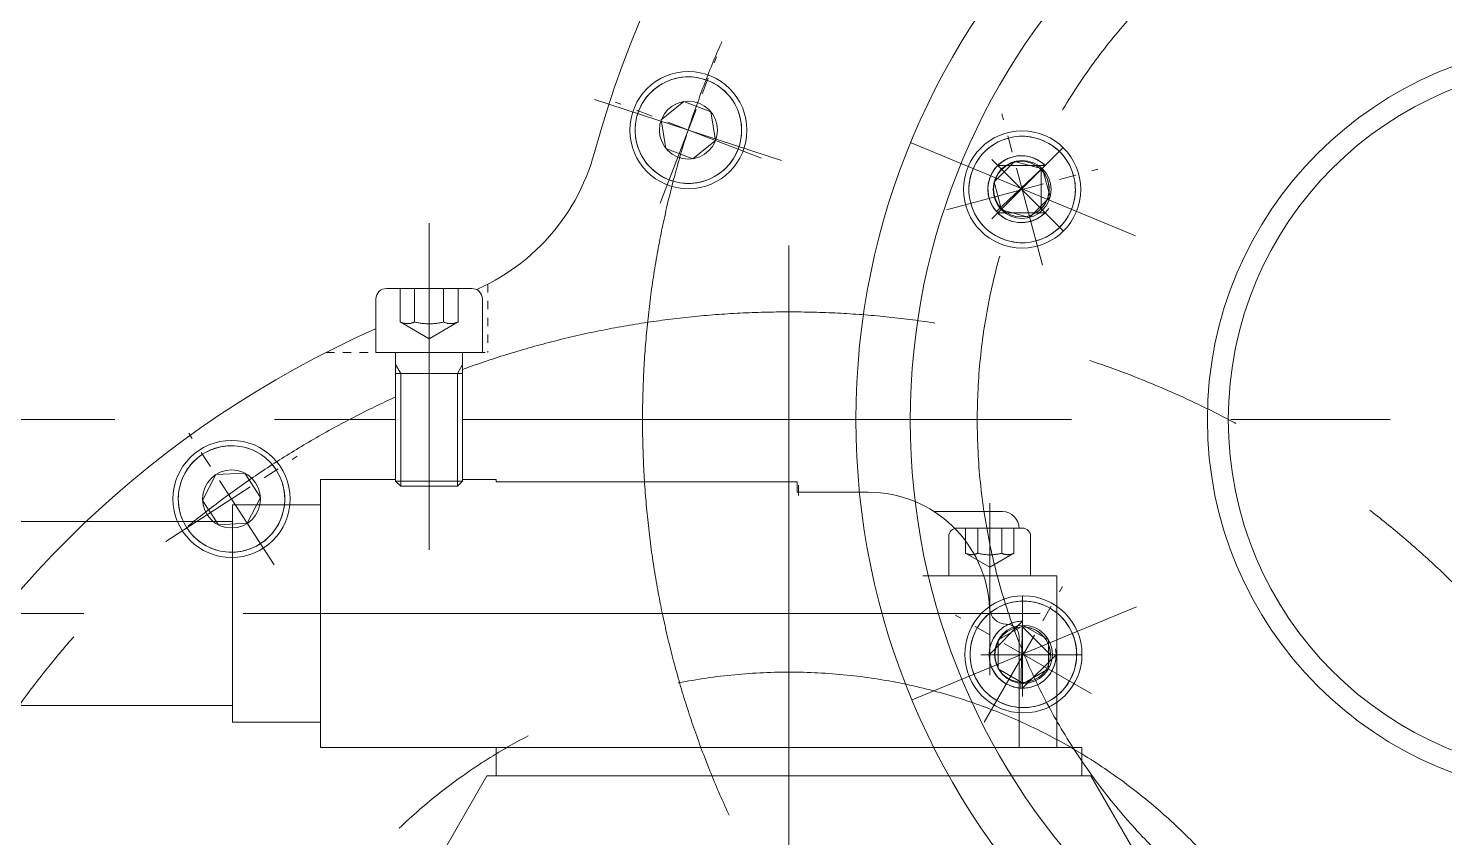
# Model space of a CAD drawing. Header units: millimetres. Extents: x 2 to 671028, y -1 to 511258.
# Drawn here: x 96947 to 101247, y 391801 to 394257 of the extents above; entities that cross this region are included whole.
import ezdxf

# ---------------------------------------------------------------- set-up
doc = ezdxf.new("R2010")
doc.units = ezdxf.units.MM
doc.header["$LTSCALE"] = 25.4
doc.set_wipeout_variables(frame=1)
for name, pattern in [('ACAD_ISO02W100', [15, 12, -3]), ('CENTER', [50.8, 31.75, -6.35, 6.35, -6.35]), ('点画线', [18, 12, -2, 2, -2]), ('虚线', [2, 1, -1])]:
    doc.linetypes.add(name, pattern=pattern)
for name, color, linetype, lineweight in [('CAXA1', 5, 'CENTER', 5), ('中心线层', 5, 'CENTER', 5), ('粗实线层', 7, 'Continuous', 5), ('细实线层', 7, 'Continuous', 5), ('虚线层', 6, 'ACAD_ISO02W100', 5)]:
    doc.layers.add(name, color=color, linetype=linetype, lineweight=lineweight)

msp = doc.modelspace()

# ---------------------------------------------------------------- linework, layer by layer
at = {"color": 7, "lineweight": 5}
for p, q in [((98870.22, 394088.35), (98863, 394083.93)), ((98877.66, 394092.39), (98870.22, 394088.35)), ((98885.3, 394096.04), (98877.66, 394092.39)), ((98893.12, 394099.27), (98885.3, 394096.04)), ((98901.1, 394102.1), (98893.12, 394099.27)), ((98909.21, 394104.5), (98901.1, 394102.1)), ((98917.44, 394106.48), (98909.21, 394104.5)), ((98925.77, 394108.02), (98917.44, 394106.48)), ((98934.16, 394109.13), (98925.77, 394108.02)), ((98942.59, 394109.79), (98934.16, 394109.13)), ((98951.06, 394110.01), (98942.59, 394109.79)), ((98959.52, 394109.79), (98951.06, 394110.01)), ((98967.96, 394109.13), (98959.52, 394109.79)), ((98976.35, 394108.02), (98967.96, 394109.13)), ((98984.67, 394106.48), (98976.35, 394108.02)), ((98992.9, 394104.5), (98984.67, 394106.48)), ((99001.02, 394102.1), (98992.9, 394104.5)), ((99008.99, 394099.27), (99001.02, 394102.1)), ((99016.81, 394096.04), (99008.99, 394099.27)), ((99008.99, 394099.27), (99008.99, 394099.27)), ((99024.45, 394092.39), (99016.81, 394096.04)), ((99031.89, 394088.35), (99024.45, 394092.39)), ((99039.11, 394083.93), (99031.89, 394088.35)), ((98820.26, 394043.37), (98815.47, 394036.39)), ((98825.41, 394050.08), (98820.26, 394043.37)), ((98830.91, 394056.52), (98825.41, 394050.08)), ((98836.74, 394062.66), (98830.91, 394056.52)), ((98842.88, 394068.49), (98836.74, 394062.66)), ((98849.31, 394073.98), (98842.88, 394068.49)), ((98856.03, 394079.14), (98849.31, 394073.98)), ((98863, 394083.93), (98856.03, 394079.14)), ((99046.08, 394079.14), (99039.11, 394083.93)), ((99052.8, 394073.98), (99046.08, 394079.14)), ((99059.24, 394068.49), (99052.8, 394073.98)), ((99065.37, 394062.66), (99059.24, 394068.49)), ((99071.2, 394056.52), (99065.37, 394062.66)), ((99076.7, 394050.08), (99071.2, 394056.52)), ((99081.85, 394043.37), (99076.7, 394050.08)), ((99086.64, 394036.39), (99081.85, 394043.37)), ((98800.12, 394006.28), (98797.3, 393998.3)), ((98803.36, 394014.1), (98800.12, 394006.28)), ((98807.01, 394021.74), (98803.36, 394014.1)), ((98811.04, 394029.18), (98807.01, 394021.74)), ((98815.47, 394036.39), (98811.04, 394029.18)), ((98868.91, 393979.87), (98937.29, 394035.25)), ((98868.91, 393979.87), (98937.29, 394035.25)), ((99019.44, 394003.71), (98937.29, 394035.25)), ((99033.2, 393916.81), (99019.44, 394003.71)), ((99091.07, 394029.18), (99086.64, 394036.39)), ((99095.11, 394021.74), (99091.07, 394029.18)), ((99098.75, 394014.1), (99095.11, 394021.74)), ((99101.99, 394006.28), (99098.75, 394014.1)), ((99104.81, 393998.3), (99101.99, 394006.28)), ((98790.27, 393965.24), (98789.61, 393956.8)), ((98791.38, 393973.63), (98790.27, 393965.24)), ((98792.92, 393981.95), (98791.38, 393973.63)), ((98794.89, 393990.18), (98792.92, 393981.95)), ((98797.3, 393998.3), (98794.89, 393990.18)), ((98868.91, 393979.87), (98882.68, 393892.97)), ((99107.22, 393990.18), (99104.81, 393998.3)), ((99109.19, 393981.95), (99107.22, 393990.18)), ((99110.74, 393973.63), (99109.19, 393981.95)), ((99111.84, 393965.24), (99110.74, 393973.63)), ((99112.51, 393956.8), (99111.84, 393965.24)), ((98789.61, 393956.8), (98789.38, 393948.34)), ((98789.38, 393948.34), (98789.61, 393939.88)), ((98789.61, 393939.88), (98790.27, 393931.44)), ((98790.27, 393931.44), (98791.38, 393923.05)), ((98791.38, 393923.05), (98792.92, 393914.73)), ((98792.92, 393914.73), (98794.89, 393906.5)), ((99033.2, 393916.81), (98964.82, 393861.44)), ((99107.22, 393906.5), (99109.19, 393914.73)), ((99109.19, 393914.73), (99110.74, 393923.05)), ((99110.74, 393923.05), (99111.84, 393931.44)), ((99111.84, 393931.44), (99112.51, 393939.88)), ((99112.73, 393948.34), (99112.51, 393956.8)), ((99112.51, 393939.88), (99112.73, 393948.34)), ((99898.43, 393915.94), (99890.79, 393912.3)), ((99906.25, 393919.18), (99898.43, 393915.94)), ((99914.23, 393922), (99906.25, 393919.18)), ((99922.35, 393924.41), (99914.23, 393922)), ((99930.58, 393926.38), (99922.35, 393924.41)), ((99938.9, 393927.93), (99930.58, 393926.38)), ((99947.29, 393929.03), (99938.9, 393927.93)), ((99955.73, 393929.69), (99947.29, 393929.03)), ((99964.19, 393929.92), (99955.73, 393929.69)), ((99972.65, 393929.69), (99964.19, 393929.92)), ((99981.09, 393929.03), (99972.65, 393929.69)), ((99989.48, 393927.93), (99981.09, 393929.03)), ((99997.8, 393926.38), (99989.48, 393927.93)), ((100006.04, 393924.41), (99997.8, 393926.38)), ((100014.15, 393922), (100006.04, 393924.41)), ((100022.13, 393919.18), (100014.15, 393922)), ((100029.95, 393915.94), (100022.13, 393919.18)), ((100037.59, 393912.3), (100029.95, 393915.94)), ((98794.89, 393906.5), (98797.3, 393898.38)), ((98797.3, 393898.38), (98800.12, 393890.4)), ((98800.12, 393890.4), (98803.36, 393882.58)), ((98803.36, 393882.58), (98807.01, 393874.94)), ((98807.01, 393874.94), (98811.04, 393867.51)), ((98964.82, 393861.44), (98882.68, 393892.97)), ((99091.07, 393867.51), (99095.11, 393874.94)), ((99095.11, 393874.94), (99098.75, 393882.58)), ((99098.75, 393882.58), (99101.99, 393890.4)), ((99101.99, 393890.4), (99104.81, 393898.38)), ((99101.99, 393890.4), (99101.99, 393890.4)), ((99104.81, 393898.38), (99107.22, 393906.5)), ((99844.05, 393876.42), (99838.55, 393869.99)), ((99849.87, 393882.56), (99844.05, 393876.42)), ((99856.01, 393888.39), (99849.87, 393882.56)), ((99862.45, 393893.89), (99856.01, 393888.39)), ((99869.16, 393899.04), (99862.45, 393893.89)), ((99876.14, 393903.83), (99869.16, 393899.04)), ((99883.36, 393908.26), (99876.14, 393903.83)), ((99890.79, 393912.3), (99883.36, 393908.26)), ((100045.03, 393908.26), (100037.59, 393912.3)), ((100052.24, 393903.83), (100045.03, 393908.26)), ((100059.22, 393899.04), (100052.24, 393903.83)), ((100065.93, 393893.89), (100059.22, 393899.04)), ((100072.37, 393888.39), (100065.93, 393893.89)), ((100078.51, 393882.56), (100072.37, 393888.39)), ((100084.34, 393876.42), (100078.51, 393882.56)), ((100089.83, 393869.99), (100084.34, 393876.42)), ((98811.04, 393867.51), (98815.47, 393860.29)), ((98815.47, 393860.29), (98820.26, 393853.31)), ((98820.26, 393853.31), (98825.41, 393846.6)), ((98825.41, 393846.6), (98830.91, 393840.16)), ((98830.91, 393840.16), (98836.74, 393834.02)), ((98836.74, 393834.02), (98842.88, 393828.2)), ((99059.24, 393828.2), (99065.37, 393834.02)), ((99065.37, 393834.02), (99071.2, 393840.16)), ((99071.2, 393840.16), (99076.7, 393846.6)), ((99076.7, 393846.6), (99081.85, 393853.31)), ((99081.85, 393853.31), (99086.64, 393860.29)), ((99086.64, 393860.29), (99091.07, 393867.51)), ((99816.5, 393834), (99813.26, 393826.18)), ((99820.14, 393841.64), (99816.5, 393834)), ((99824.18, 393849.08), (99820.14, 393841.64)), ((99828.6, 393856.3), (99824.18, 393849.08)), ((99833.4, 393863.27), (99828.6, 393856.3)), ((99838.55, 393869.99), (99833.4, 393863.27)), ((99879.7, 393828.92), (99876.68, 393824.53)), ((99941.42, 393853.24), (99879.2, 393791.02)), ((99882.93, 393833.14), (99879.7, 393828.92)), ((99886.39, 393837.18), (99882.93, 393833.14)), ((99890.05, 393841.04), (99886.39, 393837.18)), ((99886.39, 393701.21), (100033.73, 393841.04)), ((99893.91, 393844.7), (99890.05, 393841.04)), ((99890.05, 393841.04), (100033.73, 393841.04)), ((100033.73, 393697.36), (99890.05, 393841.04)), ((99897.95, 393848.16), (99893.91, 393844.7)), ((99902.17, 393851.39), (99897.95, 393848.16)), ((99906.56, 393854.41), (99902.17, 393851.39)), ((99911.09, 393857.19), (99906.56, 393854.41)), ((99915.77, 393859.72), (99911.09, 393857.19)), ((99920.57, 393862.01), (99915.77, 393859.72)), ((99925.48, 393864.05), (99920.57, 393862.01)), ((99930.5, 393865.82), (99925.48, 393864.05)), ((99935.6, 393867.34), (99930.5, 393865.82)), ((99940.77, 393868.58), (99935.6, 393867.34)), ((99946, 393869.55), (99940.77, 393868.58)), ((99941.42, 393853.24), (100026.41, 393830.46)), ((99941.42, 393853.24), (100026.41, 393830.46)), ((99951.27, 393870.24), (99946, 393869.55)), ((99956.58, 393870.66), (99951.27, 393870.24)), ((99961.89, 393870.8), (99956.58, 393870.66)), ((99967.21, 393870.66), (99961.89, 393870.8)), ((99972.51, 393870.24), (99967.21, 393870.66)), ((99977.79, 393869.55), (99972.51, 393870.24)), ((99983.02, 393868.58), (99977.79, 393869.55)), ((99988.19, 393867.34), (99983.02, 393868.58)), ((99993.29, 393865.82), (99988.19, 393867.34)), ((99998.3, 393864.05), (99993.29, 393865.82)), ((100003.22, 393862.01), (99998.3, 393864.05)), ((100008.02, 393859.72), (100003.22, 393862.01)), ((100012.69, 393857.19), (100008.02, 393859.72)), ((100017.23, 393854.41), (100012.69, 393857.19)), ((100021.61, 393851.39), (100017.23, 393854.41)), ((100033.73, 393841.04), (100021.58, 393828.89)), ((100021.58, 393828.89), (100021.58, 393709.51)), ((100024.63, 393825.68), (100021.58, 393828.89)), ((100021.58, 393828.89), (100021.58, 393709.51)), ((100025.83, 393848.16), (100021.61, 393851.39)), ((100029.88, 393844.7), (100025.83, 393848.16)), ((100049.18, 393745.47), (100026.41, 393830.46)), ((100033.73, 393841.04), (100029.88, 393844.7)), ((100094.99, 393863.27), (100089.83, 393869.99)), ((100099.78, 393856.3), (100094.99, 393863.27)), ((100104.2, 393849.08), (100099.78, 393856.3)), ((100108.24, 393841.64), (100104.2, 393849.08)), ((100111.89, 393834), (100108.24, 393841.64)), ((100115.12, 393826.18), (100111.89, 393834)), ((98842.88, 393828.2), (98849.31, 393822.7)), ((98849.31, 393822.7), (98856.03, 393817.55)), ((98856.03, 393817.55), (98863, 393812.75)), ((98863, 393812.75), (98870.22, 393808.33)), ((98870.22, 393808.33), (98877.66, 393804.29)), ((98877.66, 393804.29), (98885.3, 393800.65)), ((98885.3, 393800.65), (98893.12, 393797.41)), ((98893.12, 393797.41), (98893.12, 393797.41)), ((98893.12, 393797.41), (98901.1, 393794.58)), ((98901.1, 393794.58), (98909.21, 393792.18)), ((98909.21, 393792.18), (98917.44, 393790.2)), ((98917.44, 393790.2), (98925.77, 393788.66)), ((98925.77, 393788.66), (98934.16, 393787.56)), ((98934.16, 393787.56), (98942.59, 393786.89)), ((98942.59, 393786.89), (98951.06, 393786.67)), ((98951.06, 393786.67), (98959.52, 393786.89)), ((98959.52, 393786.89), (98967.96, 393787.56)), ((98967.96, 393787.56), (98976.35, 393788.66)), ((98976.35, 393788.66), (98984.67, 393790.2)), ((98984.67, 393790.2), (98992.9, 393792.18)), ((98992.9, 393792.18), (99001.02, 393794.58)), ((99001.02, 393794.58), (99008.99, 393797.41)), ((99008.99, 393797.41), (99016.81, 393800.65)), ((99016.81, 393800.65), (99024.45, 393804.29)), ((99024.45, 393804.29), (99031.89, 393808.33)), ((99031.89, 393808.33), (99039.11, 393812.75)), ((99039.11, 393812.75), (99046.08, 393817.55)), ((99046.08, 393817.55), (99052.8, 393822.7)), ((99052.8, 393822.7), (99059.24, 393828.2)), ((99804.51, 393793.54), (99803.41, 393785.14)), ((99806.05, 393801.86), (99804.51, 393793.54)), ((99808.03, 393810.09), (99806.05, 393801.86)), ((99810.43, 393818.2), (99808.03, 393810.09)), ((99813.26, 393826.18), (99810.43, 393818.2)), ((99862.51, 393790.32), (99861.54, 393785.09)), ((99863.75, 393795.49), (99862.51, 393790.32)), ((99865.27, 393800.59), (99863.75, 393795.49)), ((99867.04, 393805.61), (99865.27, 393800.59)), ((99869.08, 393810.52), (99867.04, 393805.61)), ((99871.37, 393815.32), (99869.08, 393810.52)), ((99873.9, 393820), (99871.37, 393815.32)), ((99876.68, 393824.53), (99873.9, 393820)), ((99901.97, 393706.03), (99879.2, 393791.02)), ((100027.5, 393822.32), (100024.63, 393825.68)), ((100030.19, 393818.82), (100027.5, 393822.32)), ((100032.69, 393815.17), (100030.19, 393818.82)), ((100035, 393811.4), (100032.69, 393815.17)), ((100037.11, 393807.52), (100035, 393811.4)), ((100039.01, 393803.53), (100037.11, 393807.52)), ((100040.7, 393799.45), (100039.01, 393803.53)), ((100042.18, 393795.28), (100040.7, 393799.45)), ((100043.43, 393791.05), (100042.18, 393795.28)), ((100044.46, 393786.75), (100043.43, 393791.05)), ((100045.27, 393782.4), (100044.46, 393786.75)), ((100117.95, 393818.2), (100115.12, 393826.18)), ((100120.35, 393810.09), (100117.95, 393818.2)), ((100122.33, 393801.86), (100120.35, 393810.09)), ((100120.35, 393810.09), (100120.35, 393810.09)), ((100123.87, 393793.54), (100122.33, 393801.86)), ((100124.98, 393785.14), (100123.87, 393793.54)), ((99802.74, 393776.71), (99802.52, 393768.25)), ((99802.52, 393768.25), (99802.74, 393759.78)), ((99803.41, 393785.14), (99802.74, 393776.71)), ((99802.74, 393759.78), (99803.41, 393751.35)), ((99803.41, 393751.35), (99804.51, 393742.95)), ((99804.51, 393742.95), (99806.05, 393734.63)), ((99860.43, 393774.51), (99860.29, 393769.2)), ((99860.29, 393769.2), (99860.43, 393763.88)), ((99860.85, 393779.82), (99860.43, 393774.51)), ((99860.43, 393763.88), (99860.85, 393758.58)), ((99861.54, 393785.09), (99860.85, 393779.82)), ((99860.85, 393758.58), (99861.54, 393753.3)), ((99861.54, 393753.3), (99862.51, 393748.07)), ((99862.51, 393748.07), (99863.75, 393742.9)), ((99863.75, 393742.9), (99865.27, 393737.8)), ((99986.96, 393683.26), (100049.18, 393745.47)), ((100040.7, 393738.95), (100042.18, 393743.11)), ((100042.18, 393743.11), (100043.43, 393747.35)), ((100043.43, 393747.35), (100044.46, 393751.65)), ((100044.46, 393751.65), (100045.27, 393755.99)), ((100045.85, 393778.02), (100045.27, 393782.4)), ((100045.27, 393755.99), (100045.85, 393760.37)), ((100046.19, 393773.62), (100045.85, 393778.02)), ((100045.85, 393760.37), (100046.19, 393764.78)), ((100046.31, 393769.2), (100046.19, 393773.62)), ((100046.19, 393764.78), (100046.31, 393769.2)), ((100122.33, 393734.63), (100123.87, 393742.95)), ((100123.87, 393742.95), (100124.98, 393751.35)), ((100125.64, 393776.71), (100124.98, 393785.14)), ((100124.98, 393751.35), (100125.64, 393759.78)), ((100125.86, 393768.25), (100125.64, 393776.71)), ((100125.64, 393759.78), (100125.86, 393768.25)), ((99806.05, 393734.63), (99808.03, 393726.4)), ((99808.03, 393726.4), (99808.03, 393726.4)), ((99808.03, 393726.4), (99810.43, 393718.29)), ((99810.43, 393718.29), (99813.26, 393710.31)), ((99813.26, 393710.31), (99816.5, 393702.49)), ((99816.5, 393702.49), (99820.14, 393694.85)), ((99865.27, 393737.8), (99867.04, 393732.79)), ((99867.04, 393732.79), (99869.08, 393727.87)), ((99869.08, 393727.87), (99871.37, 393723.07)), ((99871.37, 393723.07), (99873.9, 393718.4)), ((99873.9, 393718.4), (99876.68, 393713.86)), ((99876.68, 393713.86), (99879.7, 393709.48)), ((99879.7, 393709.48), (99882.93, 393705.26)), ((99882.93, 393705.26), (99886.39, 393701.21)), ((99986.96, 393683.26), (99901.97, 393706.03)), ((100021.58, 393709.51), (100024.63, 393712.71)), ((100021.58, 393709.51), (100033.73, 393697.36)), ((100024.63, 393712.71), (100027.5, 393716.07)), ((100027.5, 393716.07), (100030.19, 393719.58)), ((100030.19, 393719.58), (100032.69, 393723.22)), ((100032.69, 393723.22), (100035, 393726.99)), ((100035, 393726.99), (100037.11, 393730.87)), ((100037.11, 393730.87), (100039.01, 393734.86)), ((100039.01, 393734.86), (100040.7, 393738.95)), ((100108.24, 393694.85), (100111.89, 393702.49)), ((100111.89, 393702.49), (100115.12, 393710.31)), ((100115.12, 393710.31), (100117.95, 393718.29)), ((100117.95, 393718.29), (100120.35, 393726.4)), ((100120.35, 393726.4), (100122.33, 393734.63)), ((99820.14, 393694.85), (99824.18, 393687.41)), ((99824.18, 393687.41), (99828.6, 393680.19)), ((99828.6, 393680.19), (99833.4, 393673.22)), ((99833.4, 393673.22), (99838.55, 393666.5)), ((99838.55, 393666.5), (99844.05, 393660.07)), ((99844.05, 393660.07), (99849.87, 393653.93)), ((100033.73, 393697.36), (99890.05, 393697.36)), ((99890.05, 393697.36), (99893.91, 393693.69)), ((99893.91, 393693.69), (99897.95, 393690.24)), ((99897.95, 393690.24), (99902.17, 393687)), ((99902.17, 393687), (99906.56, 393683.99)), ((99906.56, 393683.99), (99911.09, 393681.21)), ((99911.09, 393681.21), (99915.77, 393678.67)), ((99915.77, 393678.67), (99920.57, 393676.38)), ((99920.57, 393676.38), (99925.48, 393674.35)), ((99925.48, 393674.35), (99930.5, 393672.57)), ((99930.5, 393672.57), (99935.6, 393671.06)), ((99935.6, 393671.06), (99940.77, 393669.82)), ((99940.77, 393669.82), (99946, 393668.85)), ((99946, 393668.85), (99951.27, 393668.15)), ((99951.27, 393668.15), (99956.58, 393667.74)), ((99956.58, 393667.74), (99961.89, 393667.6)), ((99961.89, 393667.6), (99967.21, 393667.74)), ((99967.21, 393667.74), (99972.51, 393668.15)), ((99972.51, 393668.15), (99977.79, 393668.85)), ((99977.79, 393668.85), (99983.02, 393669.82)), ((99983.02, 393669.82), (99988.19, 393671.06)), ((99988.19, 393671.06), (99993.29, 393672.57)), ((99993.29, 393672.57), (99998.3, 393674.35)), ((99998.3, 393674.35), (100003.22, 393676.38)), ((100003.22, 393676.38), (100008.02, 393678.67)), ((100008.02, 393678.67), (100012.69, 393681.21)), ((100012.69, 393681.21), (100017.23, 393683.99)), ((100017.23, 393683.99), (100021.61, 393687)), ((100021.61, 393687), (100025.83, 393690.24)), ((100025.83, 393690.24), (100029.88, 393693.69)), ((100029.88, 393693.69), (100033.73, 393697.36)), ((100078.51, 393653.93), (100084.34, 393660.07)), ((100084.34, 393660.07), (100089.83, 393666.5)), ((100089.83, 393666.5), (100094.99, 393673.22)), ((100094.99, 393673.22), (100099.78, 393680.19)), ((100099.78, 393680.19), (100104.2, 393687.41)), ((100104.2, 393687.41), (100108.24, 393694.85)), ((99849.87, 393653.93), (99856.01, 393648.1)), ((99856.01, 393648.1), (99862.45, 393642.6)), ((99862.45, 393642.6), (99869.16, 393637.45)), ((99869.16, 393637.45), (99876.14, 393632.66)), ((99876.14, 393632.66), (99883.36, 393628.23)), ((99883.36, 393628.23), (99890.79, 393624.2)), ((99890.79, 393624.2), (99898.43, 393620.55)), ((99898.43, 393620.55), (99906.25, 393617.31)), ((99906.25, 393617.31), (99914.23, 393614.49)), ((99914.23, 393614.49), (99922.35, 393612.08)), ((100006.04, 393612.08), (100014.15, 393614.49)), ((100014.15, 393614.49), (100022.13, 393617.31)), ((100022.13, 393617.31), (100029.95, 393620.55)), ((100029.95, 393620.55), (100037.59, 393624.2)), ((100037.59, 393624.2), (100045.03, 393628.23)), ((100045.03, 393628.23), (100052.24, 393632.66)), ((100052.24, 393632.66), (100059.22, 393637.45)), ((100059.22, 393637.45), (100065.93, 393642.6)), ((100065.93, 393642.6), (100072.37, 393648.1)), ((100072.37, 393648.1), (100078.51, 393653.93)), ((99922.35, 393612.08), (99930.58, 393610.11)), ((99930.58, 393610.11), (99938.9, 393608.56)), ((99938.9, 393608.56), (99947.29, 393607.46)), ((99947.29, 393607.46), (99955.73, 393606.8)), ((99955.73, 393606.8), (99964.19, 393606.57)), ((99964.19, 393606.57), (99972.65, 393606.8)), ((99972.65, 393606.8), (99981.09, 393607.46)), ((99981.09, 393607.46), (99989.48, 393608.56)), ((99989.48, 393608.56), (99997.8, 393610.11)), ((99997.8, 393610.11), (100006.04, 393612.08)), ((100006.04, 393612.08), (100006.04, 393612.08)), ((97483.42, 392968.89), (97476.21, 392964.47)), ((97490.86, 392972.93), (97483.42, 392968.89)), ((97498.5, 392976.58), (97490.86, 392972.93)), ((97506.32, 392979.81), (97498.5, 392976.58)), ((97514.3, 392982.64), (97506.32, 392979.81)), ((97522.41, 392985.04), (97514.3, 392982.64)), ((97530.64, 392987.02), (97522.41, 392985.04)), ((97538.97, 392988.56), (97530.64, 392987.02)), ((97547.36, 392989.67), (97538.97, 392988.56)), ((97555.8, 392990.33), (97547.36, 392989.67)), ((97564.26, 392990.55), (97555.8, 392990.33)), ((97572.72, 392990.33), (97564.26, 392990.55)), ((97581.16, 392989.67), (97572.72, 392990.33)), ((97589.55, 392988.56), (97581.16, 392989.67)), ((97597.87, 392987.02), (97589.55, 392988.56)), ((97606.1, 392985.04), (97597.87, 392987.02)), ((97614.22, 392982.64), (97606.1, 392985.04)), ((97622.2, 392979.81), (97614.22, 392982.64)), ((97630.02, 392976.58), (97622.2, 392979.81)), ((97637.66, 392972.93), (97630.02, 392976.58)), ((97645.09, 392968.89), (97637.66, 392972.93)), ((97652.31, 392964.47), (97645.09, 392968.89)), ((97438.62, 392930.62), (97433.46, 392923.91)), ((97444.11, 392937.06), (97438.62, 392930.62)), ((97449.94, 392943.2), (97444.11, 392937.06)), ((97456.08, 392949.03), (97449.94, 392943.2)), ((97462.52, 392954.52), (97456.08, 392949.03)), ((97469.23, 392959.68), (97462.52, 392954.52)), ((97476.21, 392964.47), (97469.23, 392959.68)), ((97659.29, 392959.68), (97652.31, 392964.47)), ((97666, 392954.52), (97659.29, 392959.68)), ((97672.44, 392949.03), (97666, 392954.52)), ((97678.58, 392943.2), (97672.44, 392949.03)), ((97684.4, 392937.06), (97678.58, 392943.2)), ((97689.9, 392930.62), (97684.4, 392937.06)), ((97695.05, 392923.91), (97689.9, 392930.62)), ((97413.33, 392886.82), (97410.5, 392878.84)), ((97416.56, 392894.64), (97413.33, 392886.82)), ((97420.21, 392902.28), (97416.56, 392894.64)), ((97424.25, 392909.72), (97420.21, 392902.28)), ((97428.67, 392916.93), (97424.25, 392909.72)), ((97433.46, 392923.91), (97428.67, 392916.93)), ((97516.34, 392902.67), (97476.39, 392824.28)), ((97516.34, 392902.67), (97604.2, 392907.28)), ((97516.34, 392902.67), (97604.2, 392907.28)), ((97652.13, 392833.49), (97604.2, 392907.28)), ((97699.85, 392916.93), (97695.05, 392923.91)), ((97704.27, 392909.72), (97699.85, 392916.93)), ((97699.85, 392916.93), (97699.85, 392916.93)), ((97708.31, 392902.28), (97704.27, 392909.72)), ((97711.95, 392894.64), (97708.31, 392902.28)), ((97715.19, 392886.82), (97711.95, 392894.64)), ((97718.02, 392878.84), (97715.19, 392886.82)), ((98367.26, 392887.64), (97833.86, 392887.64)), ((97833.86, 392887.64), (97833.86, 392074.84)), ((98316.46, 392887.64), (98367.26, 392887.64)), ((98367.26, 392887.64), (98367.26, 392881.26)), ((97403.47, 392845.78), (97402.81, 392837.34)), ((97404.58, 392854.17), (97403.47, 392845.78)), ((97406.12, 392862.5), (97404.58, 392854.17)), ((97408.1, 392870.73), (97406.12, 392862.5)), ((97410.5, 392878.84), (97408.1, 392870.73)), ((97720.42, 392870.73), (97718.02, 392878.84)), ((97722.4, 392862.5), (97720.42, 392870.73)), ((97723.94, 392854.17), (97722.4, 392862.5)), ((97725.04, 392845.78), (97723.94, 392854.17)), ((97725.71, 392837.34), (97725.04, 392845.78)), ((99281.63, 392881.26), (98367.26, 392881.26)), ((99281.63, 392849.35), (99281.63, 392881.26)), ((99497.56, 392849.35), (99281.63, 392849.35)), ((99285.41, 392839.06), (99285.41, 392870.98)), ((97402.81, 392837.34), (97402.59, 392828.88)), ((97402.59, 392828.88), (97402.81, 392820.42)), ((97402.81, 392820.42), (97403.47, 392811.98)), ((97403.47, 392811.98), (97404.58, 392803.59)), ((97404.58, 392803.59), (97406.12, 392795.27)), ((97524.31, 392750.48), (97476.39, 392824.28)), ((97567.15, 392811.48), (97833.86, 392811.48)), ((97567.15, 392151.08), (97567.15, 392811.48)), ((97612.18, 392755.09), (97652.13, 392833.49)), ((97722.4, 392795.27), (97723.94, 392803.59)), ((97723.94, 392803.59), (97725.04, 392811.98)), ((97725.04, 392811.98), (97725.71, 392820.42)), ((97725.93, 392828.88), (97725.71, 392837.34)), ((97725.71, 392820.42), (97725.93, 392828.88)), ((96551.15, 392760.68), (97567.15, 392760.68)), ((97406.12, 392795.27), (97408.1, 392787.04)), ((97408.1, 392787.04), (97410.5, 392778.92)), ((97410.5, 392778.92), (97413.33, 392770.94)), ((97413.33, 392770.94), (97416.56, 392763.12)), ((97416.56, 392763.12), (97420.21, 392755.48)), ((97420.21, 392755.48), (97424.25, 392748.05)), ((97612.18, 392755.09), (97524.31, 392750.48)), ((97704.27, 392748.05), (97708.31, 392755.48)), ((97708.31, 392755.48), (97711.95, 392763.12)), ((97711.95, 392763.12), (97715.19, 392770.94)), ((97715.19, 392770.94), (97718.02, 392778.92)), ((97718.02, 392778.92), (97720.42, 392787.04)), ((97720.42, 392787.04), (97722.4, 392795.27)), ((99697.29, 392790.44), (99904.31, 392790.44)), ((99904.31, 392790.44), (99697.29, 392790.44)), ((97424.25, 392748.05), (97428.67, 392740.83)), ((97428.67, 392740.83), (97428.67, 392740.83)), ((97428.67, 392740.83), (97433.46, 392733.85)), ((97433.46, 392733.85), (97438.62, 392727.14)), ((97438.62, 392727.14), (97444.11, 392720.7)), ((97444.11, 392720.7), (97449.94, 392714.56)), ((97449.94, 392714.56), (97456.08, 392708.74)), ((97672.44, 392708.74), (97678.58, 392714.56)), ((97678.58, 392714.56), (97684.4, 392720.7)), ((97684.4, 392720.7), (97689.9, 392727.14)), ((97689.9, 392727.14), (97695.05, 392733.85)), ((97695.05, 392733.85), (97699.85, 392740.83)), ((97699.85, 392740.83), (97704.27, 392748.05)), ((99741.65, 392715.48), (99741.65, 392595.54)), ((99965.22, 392740.32), (99766.49, 392740.32)), ((99990.06, 392595.54), (99990.06, 392715.48)), ((97456.08, 392708.74), (97462.52, 392703.24)), ((97462.52, 392703.24), (97469.23, 392698.09)), ((97469.23, 392698.09), (97476.21, 392693.29)), ((97476.21, 392693.29), (97483.42, 392688.87)), ((97483.42, 392688.87), (97490.86, 392684.83)), ((97490.86, 392684.83), (97498.5, 392681.19)), ((97498.5, 392681.19), (97506.32, 392677.95)), ((97506.32, 392677.95), (97514.3, 392675.12)), ((97514.3, 392675.12), (97522.41, 392672.72)), ((97522.41, 392672.72), (97530.64, 392670.74)), ((97530.64, 392670.74), (97538.97, 392669.2)), ((97538.97, 392669.2), (97547.36, 392668.1)), ((97547.36, 392668.1), (97555.8, 392667.43)), ((97572.72, 392667.43), (97581.16, 392668.1)), ((97581.16, 392668.1), (97589.55, 392669.2)), ((97589.55, 392669.2), (97597.87, 392670.74)), ((97597.87, 392670.74), (97606.1, 392672.72)), ((97606.1, 392672.72), (97614.22, 392675.12)), ((97614.22, 392675.12), (97622.2, 392677.95)), ((97622.2, 392677.95), (97630.02, 392681.19)), ((97630.02, 392681.19), (97637.66, 392684.83)), ((97637.66, 392684.83), (97645.09, 392688.87)), ((97645.09, 392688.87), (97652.31, 392693.29)), ((97652.31, 392693.29), (97659.29, 392698.09)), ((97652.31, 392693.29), (97652.31, 392693.29)), ((97659.29, 392698.09), (97666, 392703.24)), ((97666, 392703.24), (97672.44, 392708.74)), ((97555.8, 392667.43), (97564.26, 392667.21)), ((97564.26, 392667.21), (97572.72, 392667.43)), ((100069.06, 392595.54), (99662.66, 392595.54)), ((99741.65, 392595.54), (99990.06, 392595.54)), ((100069.06, 392074.84), (100069.06, 392595.54)), ((99887.21, 392497.24), (99879.99, 392492.81)), ((99894.65, 392501.28), (99887.21, 392497.24)), ((99902.29, 392504.92), (99894.65, 392501.28)), ((99910.11, 392508.16), (99902.29, 392504.92)), ((99918.09, 392510.98), (99910.11, 392508.16)), ((99926.2, 392513.39), (99918.09, 392510.98)), ((99934.43, 392515.36), (99926.2, 392513.39)), ((99942.75, 392516.91), (99934.43, 392515.36)), ((99951.15, 392518.01), (99942.75, 392516.91)), ((99959.58, 392518.68), (99951.15, 392518.01)), ((99968.04, 392518.9), (99959.58, 392518.68)), ((99976.51, 392518.68), (99968.04, 392518.9)), ((99984.94, 392518.01), (99976.51, 392518.68)), ((99993.34, 392516.91), (99984.94, 392518.01)), ((100001.66, 392515.36), (99993.34, 392516.91)), ((100009.89, 392513.39), (100001.66, 392515.36)), ((100018, 392510.98), (100009.89, 392513.39)), ((100025.98, 392508.16), (100018, 392510.98)), ((100033.8, 392504.92), (100025.98, 392508.16)), ((100041.44, 392501.28), (100033.8, 392504.92)), ((100048.88, 392497.24), (100041.44, 392501.28)), ((100056.1, 392492.81), (100048.88, 392497.24)), ((100048.88, 392497.24), (100048.88, 392497.24)), ((99842.4, 392458.97), (99837.25, 392452.25)), ((99847.9, 392465.41), (99842.4, 392458.97)), ((99853.73, 392471.54), (99847.9, 392465.41)), ((99859.87, 392477.37), (99853.73, 392471.54)), ((99866.3, 392482.87), (99859.87, 392477.37)), ((99864.15, 392356.27), (99965.75, 392457.87)), ((99873.02, 392488.02), (99866.3, 392482.87)), ((99879.99, 392492.81), (99873.02, 392488.02)), ((99934.35, 392452.9), (99929.34, 392451.13)), ((99939.45, 392454.41), (99934.35, 392452.9)), ((99944.62, 392455.65), (99939.45, 392454.41)), ((99949.85, 392456.62), (99944.62, 392455.65)), ((99955.13, 392457.32), (99949.85, 392456.62)), ((99960.43, 392457.73), (99955.13, 392457.32)), ((99965.75, 392457.87), (99960.43, 392457.73)), ((99960.43, 392254.81), (99965.75, 392457.87)), ((99965.75, 392457.87), (99965.75, 392440.69)), ((100063.07, 392488.02), (100056.1, 392492.81)), ((100069.79, 392482.87), (100063.07, 392488.02)), ((100076.22, 392477.37), (100069.79, 392482.87)), ((100082.36, 392471.54), (100076.22, 392477.37)), ((100088.19, 392465.41), (100082.36, 392471.54)), ((100093.69, 392458.97), (100088.19, 392465.41)), ((100098.84, 392452.25), (100093.69, 392458.97)), ((99817.11, 392415.16), (99814.29, 392407.19)), ((99820.35, 392422.98), (99817.11, 392415.16)), ((99823.99, 392430.62), (99820.35, 392422.98)), ((99828.03, 392438.06), (99823.99, 392430.62)), ((99832.46, 392445.28), (99828.03, 392438.06)), ((99837.25, 392452.25), (99832.46, 392445.28)), ((99880.54, 392411.61), (99877.76, 392407.07)), ((99883.55, 392415.99), (99880.54, 392411.61)), ((99886.79, 392420.21), (99883.55, 392415.99)), ((99890.24, 392424.26), (99886.79, 392420.21)), ((99893.9, 392428.12), (99890.24, 392424.26)), ((99891.84, 392401.22), (99968.04, 392445.21)), ((99891.84, 392401.22), (99968.04, 392445.21)), ((99897.76, 392431.78), (99893.9, 392428.12)), ((99901.81, 392435.23), (99897.76, 392431.78)), ((99906.03, 392438.47), (99901.81, 392435.23)), ((99910.41, 392441.48), (99906.03, 392438.47)), ((99914.95, 392444.26), (99910.41, 392441.48)), ((99919.62, 392446.8), (99914.95, 392444.26)), ((99916.06, 392448.74), (99917.01, 392448.74)), ((99924.42, 392449.09), (99919.62, 392446.8)), ((99929.34, 392451.13), (99924.42, 392449.09)), ((99955.11, 392410.64), (99955.11, 392074.84)), ((99965.75, 392440.69), (100050.16, 392356.27)), ((99970.16, 392440.57), (99965.75, 392440.69)), ((99965.75, 392440.69), (100050.16, 392356.27)), ((100044.24, 392401.22), (99968.04, 392445.21)), ((99974.57, 392440.23), (99970.16, 392440.57)), ((99978.95, 392439.65), (99974.57, 392440.23)), ((99983.3, 392438.84), (99978.95, 392439.65)), ((99987.59, 392437.81), (99983.3, 392438.84)), ((99991.83, 392436.56), (99987.59, 392437.81)), ((99996, 392435.08), (99991.83, 392436.56)), ((100000.08, 392433.39), (99996, 392435.08)), ((100004.07, 392431.49), (100000.08, 392433.39)), ((100007.95, 392429.38), (100004.07, 392431.49)), ((100011.72, 392427.07), (100007.95, 392429.38)), ((100015.36, 392424.57), (100011.72, 392427.07)), ((100018.87, 392421.88), (100015.36, 392424.57)), ((100022.23, 392419.01), (100018.87, 392421.88)), ((100025.44, 392415.96), (100022.23, 392419.01)), ((100028.48, 392412.76), (100025.44, 392415.96)), ((100031.35, 392409.4), (100028.48, 392412.76)), ((100103.63, 392445.28), (100098.84, 392452.25)), ((100108.06, 392438.06), (100103.63, 392445.28)), ((100112.09, 392430.62), (100108.06, 392438.06)), ((100115.74, 392422.98), (100112.09, 392430.62)), ((100118.98, 392415.16), (100115.74, 392422.98)), ((100121.8, 392407.19), (100118.98, 392415.16)), ((99807.26, 392374.13), (99806.6, 392365.69)), ((99808.36, 392382.52), (99807.26, 392374.13)), ((99809.91, 392390.84), (99808.36, 392382.52)), ((99811.88, 392399.07), (99809.91, 392390.84)), ((99814.29, 392407.19), (99811.88, 392399.07)), ((99864.7, 392366.89), (99864.29, 392361.59)), ((99865.4, 392372.17), (99864.7, 392366.89)), ((99866.37, 392377.4), (99865.4, 392372.17)), ((99867.61, 392382.57), (99866.37, 392377.4)), ((99869.12, 392387.67), (99867.61, 392382.57)), ((99870.89, 392392.68), (99869.12, 392387.67)), ((99872.93, 392397.6), (99870.89, 392392.68)), ((99875.22, 392402.4), (99872.93, 392397.6)), ((99877.76, 392407.07), (99875.22, 392402.4)), ((99891.84, 392401.22), (99891.84, 392313.23)), ((100034.04, 392405.89), (100031.35, 392409.4)), ((100036.54, 392402.25), (100034.04, 392405.89)), ((100038.85, 392398.48), (100036.54, 392402.25)), ((100040.96, 392394.6), (100038.85, 392398.48)), ((100042.86, 392390.61), (100040.96, 392394.6)), ((100044.55, 392386.53), (100042.86, 392390.61)), ((100044.24, 392313.23), (100044.24, 392401.22)), ((100046.03, 392382.36), (100044.55, 392386.53)), ((100047.28, 392378.12), (100046.03, 392382.36)), ((100048.32, 392373.82), (100047.28, 392378.12)), ((100049.12, 392369.48), (100048.32, 392373.82)), ((100049.7, 392365.1), (100049.12, 392369.48)), ((100124.21, 392399.07), (100121.8, 392407.19)), ((100126.18, 392390.84), (100124.21, 392399.07)), ((100127.73, 392382.52), (100126.18, 392390.84)), ((100128.83, 392374.13), (100127.73, 392382.52)), ((100129.49, 392365.69), (100128.83, 392374.13)), ((99806.6, 392365.69), (99806.37, 392357.23)), ((99806.37, 392357.23), (99806.6, 392348.76)), ((99806.6, 392348.76), (99807.26, 392340.33)), ((99807.26, 392340.33), (99808.36, 392331.94)), ((99808.36, 392331.94), (99809.91, 392323.61)), ((99809.91, 392323.61), (99811.88, 392315.38)), ((99864.29, 392361.59), (99864.15, 392356.27)), ((100067.35, 392356.27), (99864.15, 392356.27)), ((99864.15, 392356.27), (99864.29, 392350.96)), ((99864.29, 392350.96), (99864.7, 392345.65)), ((99864.7, 392345.65), (99865.4, 392340.38)), ((99865.4, 392340.38), (99866.37, 392335.15)), ((99866.37, 392335.15), (99867.61, 392329.98)), ((99867.61, 392329.98), (99869.12, 392324.88)), ((99869.12, 392324.88), (99870.89, 392319.86)), ((100067.35, 392356.27), (99965.75, 392254.67)), ((100050.05, 392360.69), (100049.7, 392365.1)), ((100050.16, 392356.27), (100050.05, 392360.69)), ((100050.16, 392356.27), (100067.35, 392356.27)), ((100060.6, 392319.86), (100062.37, 392324.88)), ((100062.37, 392324.88), (100063.88, 392329.98)), ((100063.88, 392329.98), (100065.13, 392335.15)), ((100065.13, 392335.15), (100066.1, 392340.38)), ((100066.1, 392340.38), (100066.79, 392345.65)), ((100066.79, 392345.65), (100067.21, 392350.96)), ((100067.21, 392350.96), (100067.35, 392356.27)), ((100124.21, 392315.38), (100126.18, 392323.61)), ((100126.18, 392323.61), (100127.73, 392331.94)), ((100127.73, 392331.94), (100128.83, 392340.33)), ((100128.83, 392340.33), (100129.49, 392348.76)), ((100129.72, 392357.23), (100129.49, 392365.69)), ((100129.49, 392348.76), (100129.72, 392357.23)), ((99811.88, 392315.38), (99814.29, 392307.27)), ((99814.29, 392307.27), (99817.11, 392299.29)), ((99817.11, 392299.29), (99820.35, 392291.47)), ((99820.35, 392291.47), (99823.99, 392283.83)), ((99823.99, 392283.83), (99828.03, 392276.39)), ((99870.89, 392319.86), (99872.93, 392314.95)), ((99872.93, 392314.95), (99875.22, 392310.15)), ((99875.22, 392310.15), (99877.76, 392305.47)), ((99877.76, 392305.47), (99880.54, 392300.94)), ((99880.54, 392300.94), (99883.55, 392296.56)), ((99883.55, 392296.56), (99886.79, 392292.34)), ((99886.79, 392292.34), (99890.24, 392288.29)), ((99890.24, 392288.29), (99893.9, 392284.43)), ((99968.04, 392269.24), (99891.84, 392313.23)), ((99893.9, 392284.43), (99897.76, 392280.77)), ((99897.76, 392280.77), (99901.81, 392277.32)), ((100044.24, 392313.23), (99968.04, 392269.24)), ((100029.69, 392277.32), (100033.73, 392280.77)), ((100033.73, 392280.77), (100037.59, 392284.43)), ((100037.59, 392284.43), (100041.25, 392288.29)), ((100041.25, 392288.29), (100044.7, 392292.34)), ((100044.7, 392292.34), (100047.94, 392296.56)), ((100047.94, 392296.56), (100050.96, 392300.94)), ((100050.96, 392300.94), (100053.73, 392305.47)), ((100053.73, 392305.47), (100056.27, 392310.15)), ((100056.27, 392310.15), (100058.56, 392314.95)), ((100058.56, 392314.95), (100060.6, 392319.86)), ((100108.06, 392276.39), (100112.09, 392283.83)), ((100112.09, 392283.83), (100115.74, 392291.47)), ((100115.74, 392291.47), (100118.98, 392299.29)), ((100118.98, 392299.29), (100121.8, 392307.27)), ((100121.8, 392307.27), (100124.21, 392315.38)), ((99828.03, 392276.39), (99832.46, 392269.17)), ((99832.46, 392269.17), (99837.25, 392262.2)), ((99837.25, 392262.2), (99842.4, 392255.48)), ((99842.4, 392255.48), (99847.9, 392249.05)), ((99847.9, 392249.05), (99853.73, 392242.91)), ((99853.73, 392242.91), (99859.87, 392237.08)), ((99901.81, 392277.32), (99906.03, 392274.08)), ((99906.03, 392274.08), (99910.41, 392271.07)), ((99910.41, 392271.07), (99914.95, 392268.29)), ((99914.95, 392268.29), (99919.62, 392265.75)), ((99919.62, 392265.75), (99924.42, 392263.46)), ((99924.42, 392263.46), (99929.34, 392261.42)), ((99929.34, 392261.42), (99934.35, 392259.65)), ((99934.35, 392259.65), (99939.45, 392258.14)), ((99939.45, 392258.14), (99944.62, 392256.89)), ((99944.62, 392256.89), (99949.85, 392255.92)), ((99949.85, 392255.92), (99955.13, 392255.23)), ((99955.13, 392255.23), (99960.43, 392254.81)), ((99965.75, 392254.67), (99971.06, 392254.81)), ((99971.06, 392254.81), (99976.37, 392255.23)), ((99976.37, 392255.23), (99981.64, 392255.92)), ((99981.64, 392255.92), (99986.87, 392256.89)), ((99986.87, 392256.89), (99992.04, 392258.14)), ((99992.04, 392258.14), (99997.14, 392259.65)), ((99997.14, 392259.65), (100002.16, 392261.42)), ((100002.16, 392261.42), (100007.07, 392263.46)), ((100007.07, 392263.46), (100011.87, 392265.75)), ((100011.87, 392265.75), (100016.55, 392268.29)), ((100016.55, 392268.29), (100021.08, 392271.07)), ((100021.08, 392271.07), (100025.47, 392274.08)), ((100025.47, 392274.08), (100029.69, 392277.32)), ((100076.22, 392237.08), (100082.36, 392242.91)), ((100082.36, 392242.91), (100088.19, 392249.05)), ((100088.19, 392249.05), (100093.69, 392255.48)), ((100093.69, 392255.48), (100098.84, 392262.2)), ((100098.84, 392262.2), (100103.63, 392269.17)), ((100103.63, 392269.17), (100108.06, 392276.39)), ((100108.06, 392276.39), (100108.06, 392276.39)), ((96551.15, 392201.88), (97567.15, 392201.88)), ((99859.87, 392237.08), (99866.3, 392231.58)), ((99866.3, 392231.58), (99873.02, 392226.43)), ((99873.02, 392226.43), (99879.99, 392221.64)), ((99879.99, 392221.64), (99887.21, 392217.21)), ((99887.21, 392217.21), (99887.21, 392217.21)), ((99887.21, 392217.21), (99894.65, 392213.18)), ((99894.65, 392213.18), (99902.29, 392209.53)), ((99902.29, 392209.53), (99910.11, 392206.29)), ((99910.11, 392206.29), (99918.09, 392203.47)), ((99918.09, 392203.47), (99926.2, 392201.06)), ((99926.2, 392201.06), (99934.43, 392199.09)), ((99934.43, 392199.09), (99942.75, 392197.55)), ((99942.75, 392197.55), (99951.15, 392196.44)), ((99951.15, 392196.44), (99959.58, 392195.78)), ((99959.58, 392195.78), (99968.04, 392195.56)), ((99968.04, 392195.56), (99976.51, 392195.78)), ((99976.51, 392195.78), (99984.94, 392196.44)), ((99984.94, 392196.44), (99993.34, 392197.55)), ((99993.34, 392197.55), (100001.66, 392199.09)), ((100001.66, 392199.09), (100009.89, 392201.06)), ((100009.89, 392201.06), (100018, 392203.47)), ((100018, 392203.47), (100025.98, 392206.29)), ((100025.98, 392206.29), (100033.8, 392209.53)), ((100033.8, 392209.53), (100041.44, 392213.18)), ((100041.44, 392213.18), (100048.88, 392217.21)), ((100048.88, 392217.21), (100056.1, 392221.64)), ((100056.1, 392221.64), (100063.07, 392226.43)), ((100063.07, 392226.43), (100069.79, 392231.58)), ((100069.79, 392231.58), (100076.22, 392237.08)), ((97567.15, 392151.08), (97833.86, 392151.08)), ((98316.46, 392074.84), (97833.86, 392074.84)), ((100145.26, 392074.84), (98148.55, 392074.84)), ((98367.26, 392074.84), (98148.55, 392074.84)), ((98367.26, 392074.84), (98367.26, 391988.48)), ((100145.26, 392074.84), (100145.26, 391988.48)), ((97554.46, 390628.38), (98339.71, 391988.48)), ((98339.71, 391988.48), (100172.8, 391988.48)), ((100172.8, 391988.48), (100958.06, 390628.38))]:
    msp.add_line(p, q, dxfattribs=at)
for centre, radius in [((101669.37, 393069.67), 2209.8), ((101669.37, 393067.39), 2044.7), ((101669.37, 393069.67), 1143), ((101669.37, 393069.67), 1079.5), ((98951.06, 393948.34), 177.8), ((98951.06, 393948.34), 87.99), ((99964.19, 393768.25), 177.8), ((99964.19, 393768.25), 87.99), ((99961.89, 393769.2), 84.41), ((97564.26, 392828.88), 177.8), ((97564.26, 392828.88), 87.99), ((99968.04, 392357.23), 177.8), ((99968.04, 392357.23), 87.99), ((99965.75, 392356.27), 84.41)]:
    msp.add_circle(centre, radius, dxfattribs=at)
for centre, radius, start, end in [((101675.99, 399420.56), 14795.5, 301.355793, 238.585014), ((101662.52, 399420.56), 13868.4, 303.508424, 236.55604), ((101669.37, 393070.56), 7366, 148.668749, 31.333257), ((101669.37, 393067.39), 3111.5, 288.81915, 164.85414), ((98951.06, 393948.34), 161.67, 339, 159), ((98951.06, 393948.34), 161.67, 159, 339), ((99964.19, 393768.25), 161.67, 105, 285), ((99964.19, 393768.25), 161.67, 285, 105), ((98053.01, 394046.26), 635, 288.81915, 344.85414), ((99261.56, 390500.04), 3111.5, 108.81915, 344.85414), ((97564.26, 392828.88), 161.67, 303, 123), ((97564.26, 392828.88), 161.67, 123, 303), ((99497.56, 392481.24), 368.1, 2.50338, 90), ((99904.31, 392739.64), 50.8, 0, 90), ((99766.49, 392715.48), 24.84, 90, 180), ((99965.22, 392715.48), 24.84, 0, 90), ((99968.04, 392357.23), 161.67, 330, 150), ((99916.06, 392499.54), 50.8, 182.50346, 269.99997), ((99968.04, 392357.23), 161.67, 150, 330), ((99917.01, 392410.64), 38.1, 0, 90)]:
    msp.add_arc(centre, radius, start, end, dxfattribs=at)
msp.add_open_spline([(112198.54, 409943.18), (111307.25, 410897.4), (109271.06, 412607.28), (105648.39, 414323.43), (101648.95, 415013.23), (97577.24, 414596.34), (93714.41, 413143.87), (90329.11, 410718.76), (87667.7, 407468.21), (85926.41, 403609.88), (85198.88, 399395.79), (85693.17, 395116.68), (87239.87, 391073.05), (89811.1, 387548.46), (93226.13, 384790.06), (97266.86, 383002.31), (101660.41, 382303.54), (106112, 382788.56), (110316.2, 384409.21), (113975.45, 387087.71), (116841.92, 390638.1), (118700.96, 394836.93), (119165.43, 397877.96), (119207.73, 399400.36)], degree=3, knots=[0, 0, 0, 0, 6187.6660257, 12450.3554582, 18783.7763803, 25175.5539804, 31622.0656792, 38124.7135948, 44683.2378582, 51298.5509218, 57973.8707278, 64697.0192939, 71462.7486572, 78273.5017955, 85129.2788968, 92030.0801453, 98977.2858434, 105969.7011519, 113006.6229991, 120087.9511857, 127214.4959448, 134386.4928487, 141603.6632662, 141603.6632662, 141603.6632662, 141603.6632662], dxfattribs=at)
at = {"layer": 'CAXA1', "linetype": 'CENTER', "lineweight": 5, "ltscale": 3}
for p, q in [((99233.86, 393856.45), (98666.13, 394040.92)), ((100308.77, 393627.8), (99627.68, 393909.91)), ((99256.26, 393598.22), (99256.26, 387429.5)), ((99256.26, 393257.09), (99256.26, 388469.2)), ((89952.33, 393070.52), (113064.82, 393070.52)), ((99256.26, 393025), (99256.26, 388220.92)), ((100311.01, 392501.57), (99629.93, 392219.45)), ((100018.71, 392481.24), (96457.56, 392481.24))]:
    msp.add_line(p, q, dxfattribs=at)
for centre, radius in [((101675.99, 399420.56), 14351), ((101675.99, 399420.56), 13716), ((101669.37, 393067.39), 2857.5), ((101669.37, 393067.39), 1841.5), ((99256.26, 390513.86), 2882.9), ((99256.26, 390588.82), 1714.5)]:
    msp.add_circle(centre, radius, dxfattribs=at)
msp.add_arc((101669.37, 393070.56), 6921.5, 148.669255, 31.33338, dxfattribs=at)
at = {"layer": '中心线层', "color": 7, "linetype": '点画线', "lineweight": 5}
for p, q in [((98865.81, 393726.27), (99036.3, 394170.41)), ((99173.13, 393863.1), (98728.98, 394033.59)), ((100025.76, 393538.48), (99902.63, 393998.01)), ((100087.62, 393643.47), (99836.17, 393894.92)), ((100087.62, 393894.92), (99836.17, 393643.47)), ((99734.43, 393706.68), (100193.96, 393829.81)), ((97693.81, 392629.39), (97434.7, 393028.38)), ((97364.76, 392699.33), (97763.75, 392958.44)), ((99849.11, 392151.22), (100086.98, 392563.23)), ((99965.75, 392534.07), (99965.75, 392178.47)), ((99256.29, 391945.3), (99256.29, 392468.54)), ((100174.05, 392238.29), (99762.04, 392476.16)), ((100143.55, 392356.27), (99787.95, 392356.27))]:
    msp.add_line(p, q, dxfattribs=at)
at = {"layer": '中心线层', "color": 7, "lineweight": 5}
msp.add_line((99865.86, 392294.25), (99865.86, 392816.52), dxfattribs=at)
at = {"layer": '细实线层', "color": 7, "lineweight": 5}
for centre, start, end in [((99961.89, 393769.2), 45, 325), ((99965.75, 392356.27), 90, 10)]:
    msp.add_arc(centre, 101.6, start, end, dxfattribs=at)
at = {"layer": '虚线层', "color": 7, "lineweight": 5}
for p, q in [((99792.53, 392664.12), (99792.53, 392740.32)), ((99829.2, 392664.12), (99829.2, 392740.32)), ((99902.52, 392664.12), (99902.52, 392740.32)), ((99939.18, 392664.12), (99939.18, 392740.32)), ((99792.53, 392664.12), (99865.86, 392621.79)), ((99939.18, 392664.12), (99865.86, 392621.79))]:
    msp.add_line(p, q, dxfattribs=at)
for centre, radius, start, end in [((99810.86, 392700.79), 40.99, 243.43495, 296.56505), ((99865.86, 392803.4), 144.02, 255.25287, 284.74713), ((99920.85, 392700.79), 40.99, 243.43495, 296.56505)]:
    msp.add_arc(centre, radius, start, end, dxfattribs=at)

# ---------------------------------------------------------------- next in the draw order: wipeouts: each hides what was drawn before it
at = {"color": 7, "lineweight": 5}
msp.add_wipeout([(98164.06, 392867.32), (98186.92, 392867.32), (98186.92, 392867.32), (98250.42, 392867.32), (98250.42, 392867.32), (98265.66, 392882.56), (98265.66, 392882.56), (98265.66, 393210.22), (98265.66, 393210.22), (98265.66, 393236.62), (98265.66, 393236.62), (98265.66, 393273.72), (98265.66, 393273.72), (98325.73, 393273.72), (98325.73, 393273.72), (98325.73, 393435.45), (98325.73, 393435.45), (98325.68, 393437.14), (98325.55, 393438.83), (98325.33, 393440.5), (98325.02, 393442.17), (98324.63, 393443.81), (98324.15, 393445.44), (98323.58, 393447.03), (98322.93, 393448.6), (98322.2, 393450.13), (98321.4, 393451.61), (98320.51, 393453.06), (98319.55, 393454.45), (98318.52, 393455.79), (98317.42, 393457.08), (98316.26, 393458.31), (98315.03, 393459.48), (98313.74, 393460.57), (98312.4, 393461.61), (98311, 393462.56), (98309.56, 393463.45), (98308.07, 393464.26), (98306.55, 393464.98), (98304.98, 393465.63), (98303.39, 393466.2), (98301.76, 393466.68), (98300.12, 393467.07), (98298.45, 393467.38), (98296.77, 393467.6), (98295.09, 393467.74), (98293.39, 393467.78), (98293.39, 393467.78), (98252.05, 393467.78), (98252.05, 393467.78), (98208.05, 393467.78), (98208.05, 393467.78), (98186.92, 393467.78), (98186.92, 393467.78), (98164.06, 393467.78), (98164.06, 393467.78), (98120.06, 393467.78), (98120.06, 393467.78), (98076.07, 393467.78), (98076.07, 393467.78), (98034.72, 393467.78), (98034.72, 393467.78), (98033.03, 393467.74), (98031.34, 393467.6), (98029.66, 393467.38), (98028, 393467.07), (98026.35, 393466.68), (98024.73, 393466.2), (98023.13, 393465.63), (98021.57, 393464.98), (98020.04, 393464.26), (98018.55, 393463.45), (98017.11, 393462.56), (98015.72, 393461.61), (98014.37, 393460.57), (98013.08, 393459.48), (98011.86, 393458.31), (98010.69, 393457.08), (98009.59, 393455.79), (98008.56, 393454.45), (98007.6, 393453.06), (98006.72, 393451.61), (98005.91, 393450.13), (98005.18, 393448.6), (98004.53, 393447.03), (98003.97, 393445.44), (98003.49, 393443.81), (98003.09, 393442.17), (98002.78, 393440.5), (98002.56, 393438.83), (98002.43, 393437.14), (98002.39, 393435.45), (98002.39, 393435.45), (98002.39, 393273.72), (98002.39, 393273.72), (98062.46, 393273.72), (98062.46, 393273.72), (98062.46, 393236.62), (98062.46, 393236.62), (98062.46, 393210.22), (98062.46, 393210.22), (98062.46, 392882.56), (98062.46, 392882.56), (98077.7, 392867.32), (98077.7, 392867.32)], dxfattribs=at).dxf.layer = '细实线层'

# ---------------------------------------------------------------- next in the draw order: linework, layer by layer
for radius in [9811.04, 4931.97]:
    msp.add_circle((101669.37, 393069.67), radius, dxfattribs=at)
at = {"layer": 'CAXA1', "linetype": 'CENTER', "lineweight": 5, "ltscale": 3}
msp.add_line((98164.06, 393665.66), (98164.06, 392674.57), dxfattribs=at)
at = {"layer": '中心线层', "color": 7, "lineweight": 5}
msp.add_line((98164.06, 392816.52), (98164.06, 393518.58), dxfattribs=at)
at = {"layer": '粗实线层', "color": 7, "lineweight": 5}
for p, q in [((98293.39, 393467.78), (98034.72, 393467.78)), ((98002.39, 393435.45), (98002.39, 393273.72)), ((98325.73, 393273.72), (98325.73, 393435.45)), ((98002.39, 393273.72), (98325.73, 393273.72)), ((98062.46, 392882.56), (98062.46, 393273.72)), ((98265.66, 392882.56), (98265.66, 393273.72)), ((98062.46, 393210.22), (98265.66, 393210.22)), ((98265.66, 392882.56), (98062.46, 392882.56)), ((98077.7, 392867.32), (98062.46, 392882.56)), ((98250.42, 392867.32), (98265.66, 392882.56)), ((98250.42, 392867.32), (98077.7, 392867.32))]:
    msp.add_line(p, q, dxfattribs=at)
for centre, start, end in [((98034.72, 393435.45), 90, 180), ((98293.39, 393435.45), 0, 90)]:
    msp.add_arc(centre, 32.33, start, end, dxfattribs=at)
at = {"layer": '细实线层', "color": 7, "lineweight": 5}
for p, q in [((98077.7, 393210.22), (98062.46, 393236.62)), ((98250.42, 393210.22), (98265.66, 393236.62)), ((98077.7, 392867.32), (98077.7, 393210.22)), ((98250.42, 392867.32), (98250.42, 393210.22))]:
    msp.add_line(p, q, dxfattribs=at)
at = {"layer": '虚线层', "color": 7, "lineweight": 5}
for p, q in [((98076.07, 393366.18), (98076.07, 393467.78)), ((98120.06, 393366.18), (98120.06, 393467.78)), ((98208.05, 393366.18), (98208.05, 393467.78)), ((98252.05, 393366.18), (98252.05, 393467.78)), ((98076.07, 393366.18), (98164.06, 393315.38)), ((98252.05, 393366.18), (98164.06, 393315.38))]:
    msp.add_line(p, q, dxfattribs=at)
at = {"layer": '虚线层', "color": 7, "linetype": '虚线', "lineweight": 5}
for p in [(98341.86, 393480.76), (97851.55, 393273.72)]:
    msp.add_line(p, (98341.86, 393273.72), dxfattribs=at)
at = {"layer": '虚线层', "color": 7, "lineweight": 5}
for centre, radius, start, end in [((98098.07, 393410.17), 49.19, 243.43495, 296.56505), ((98164.06, 393533.32), 172.83, 255.25287, 284.74713), ((98230.05, 393410.17), 49.19, 243.43495, 296.56505)]:
    msp.add_arc(centre, radius, start, end, dxfattribs=at)

doc.saveas('drawing.dxf')
